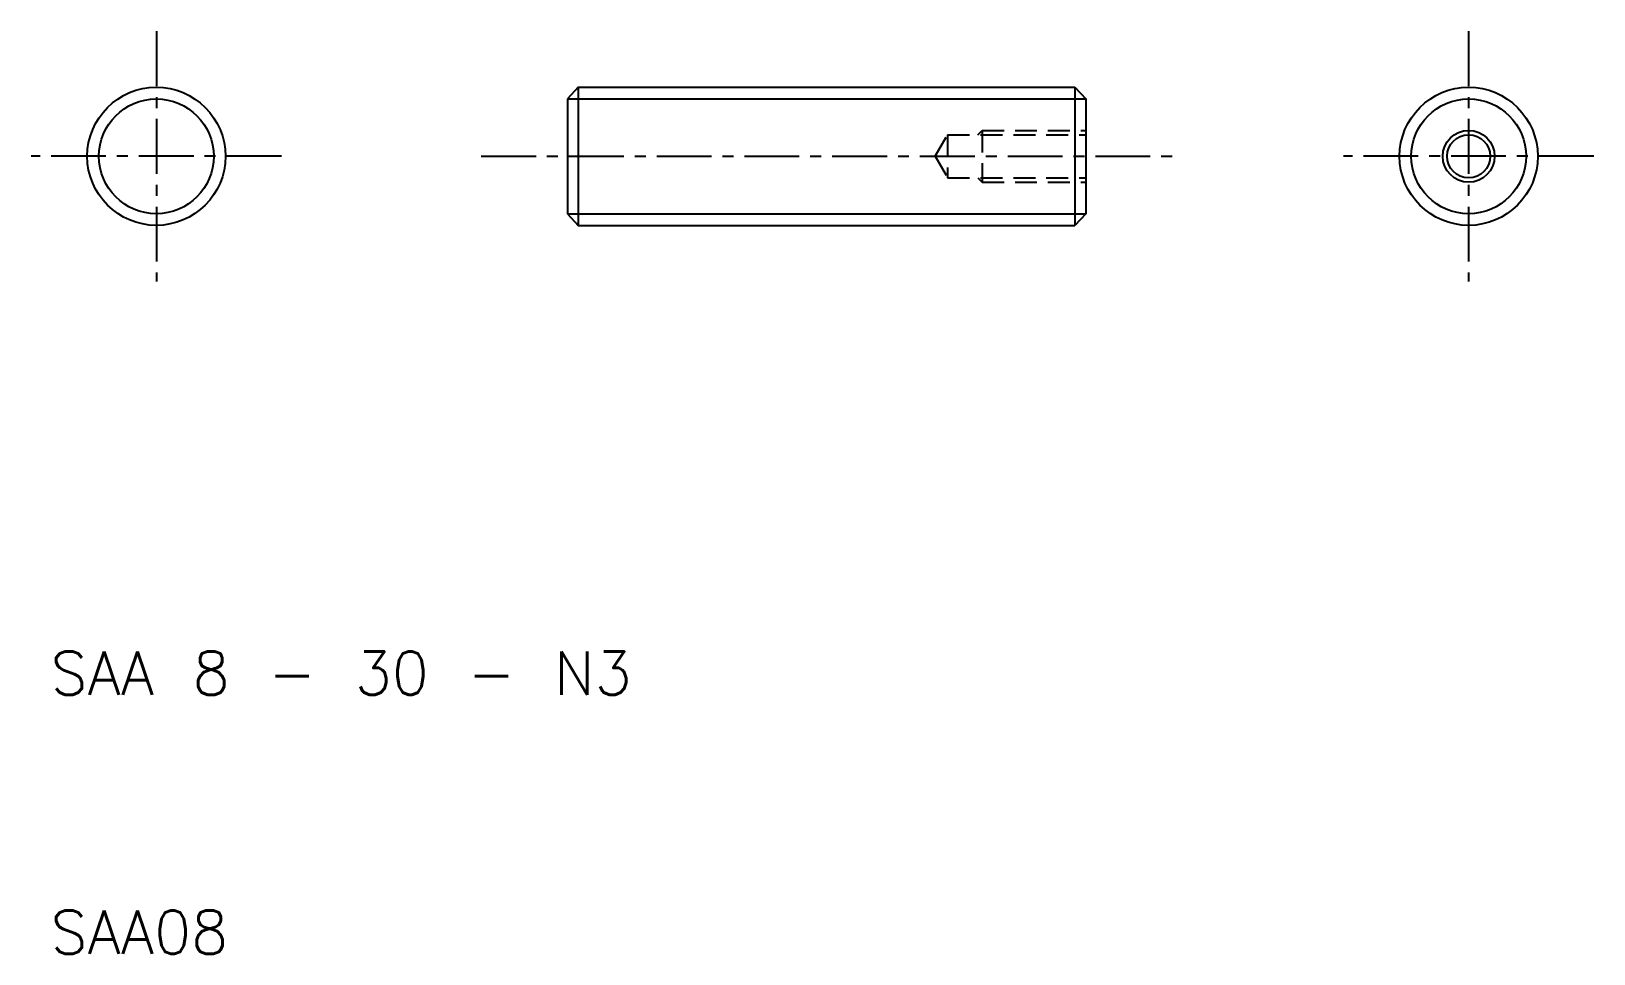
# Model space of a CAD drawing. Extents: x 9.8 to 100.3, y 8.3 to 61.7.
import ezdxf

# ---------------------------------------------------------------- set-up
doc = ezdxf.new("R2010")
doc.units = 0
doc.header["$LTSCALE"] = 0.1
doc.linetypes.add('CENTER', pattern=[50.8, 31.75, -6.35, 6.35, -6.35])
doc.linetypes.add('DASHED', pattern=[19.05, 12.7, -6.35])
doc.layers.get('0').update_dxf_attribs({"linetype": 'CONTINUOUS'})
doc.layers.add('CENTER', color=1, linetype='CONTINUOUS')
doc.styles.get("Standard").update_dxf_attribs({"font": 'txt.shx', "bigfont": 'bigfont.shx'})

msp = doc.modelspace()

# ---------------------------------------------------------------- linework, layer by layer
for p, q in [((41.477, 58.505), (40.852, 57.828)), ((41.477, 58.505), (70.227, 58.505)), ((41.477, 58.505), (41.477, 50.505)), ((70.227, 58.505), (70.227, 50.505)), ((70.227, 58.505), (70.852, 57.828)), ((40.852, 57.828), (40.852, 51.181)), ((70.852, 57.828), (70.852, 51.181)), ((40.852, 51.181), (41.477, 50.505)), ((70.852, 51.181), (70.227, 50.505)), ((41.477, 50.505), (70.227, 50.505))]:
    msp.add_line(p, q)
at = {"color": 3}
for p, q in [((40.852, 57.828), (70.852, 57.828)), ((40.852, 51.181), (70.852, 51.181))]:
    msp.add_line(p, q, dxfattribs=at)
at = {"color": 3, "linetype": 'DASHED'}
for p, q in [((62.13, 54.505), (62.852, 55.755)), ((62.852, 55.755), (62.852, 53.255)), ((62.852, 55.755), (70.852, 55.755)), ((64.602, 55.755), (64.852, 56.005)), ((64.852, 56.005), (64.852, 53.005)), ((64.852, 56.005), (70.852, 56.005)), ((62.13, 54.505), (62.852, 53.255)), ((62.852, 53.255), (70.852, 53.255)), ((64.602, 53.255), (64.852, 53.005)), ((64.852, 53.005), (70.852, 53.005))]:
    msp.add_line(p, q, dxfattribs=at)
for centre, radius in [((17.05, 54.505), 4), ((93.016, 54.505), 4), ((93.016, 54.505), 1.25)]:
    msp.add_circle(centre, radius)
at = {"color": 3}
for centre, radius in [((17.05, 54.505), 3.324), ((93.016, 54.505), 3.324), ((93.016, 54.505), 1.5)]:
    msp.add_circle(centre, radius, dxfattribs=at)
at = {"layer": 'CENTER', "linetype": 'CENTER'}
for p, q in [((17.05, 61.746), (17.05, 47.264)), ((93.016, 61.746), (93.016, 47.264)), ((24.291, 54.505), (9.809, 54.505)), ((35.852, 54.505), (75.852, 54.505)), ((100.257, 54.505), (85.774, 54.505))]:
    msp.add_line(p, q, dxfattribs=at)

# ---------------------------------------------------------------- texts
for s, p in [('SAA 8 - 30 - N3', (10.923, 23.333)), ('SAA08', (10.923, 8.333))]:
    msp.add_text(s, height=2.5).set_placement(p)

doc.saveas('drawing.dxf')
